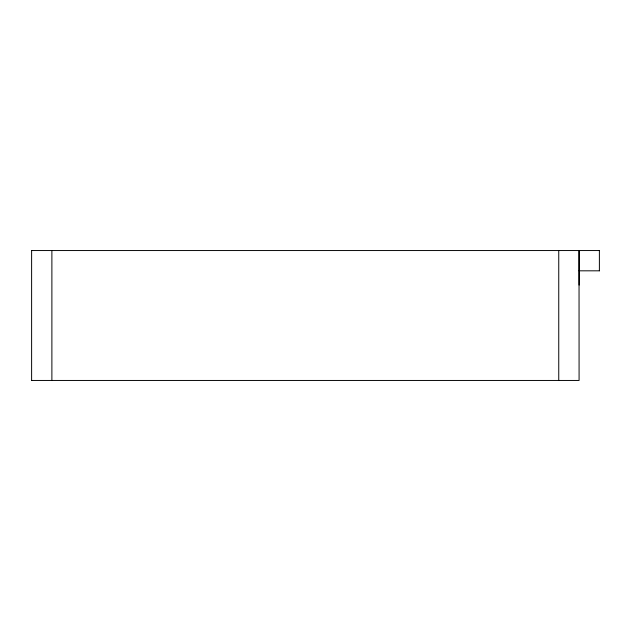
<?xml version="1.0" encoding="UTF-8"?>
<svg xmlns="http://www.w3.org/2000/svg" width="631" height="631" viewBox="0 0 631 631"><rect width="100%" height="100%" fill="white"/><g stroke="black" fill="none" stroke-linecap="round" stroke-linejoin="round"><path stroke-width="0.95" d="M31.55 250.546L599.45 250.546M579.116 270.817L599.45 270.817M31.55 380.454L579.084 380.454L579.029 250.546M599.387 250.546L599.387 270.817M579.116 250.546L579.116 285.086M558.75 250.546L558.75 380.454M51.884 250.546L51.884 380.454M31.613 250.546L31.613 380.454"/></g></svg>
